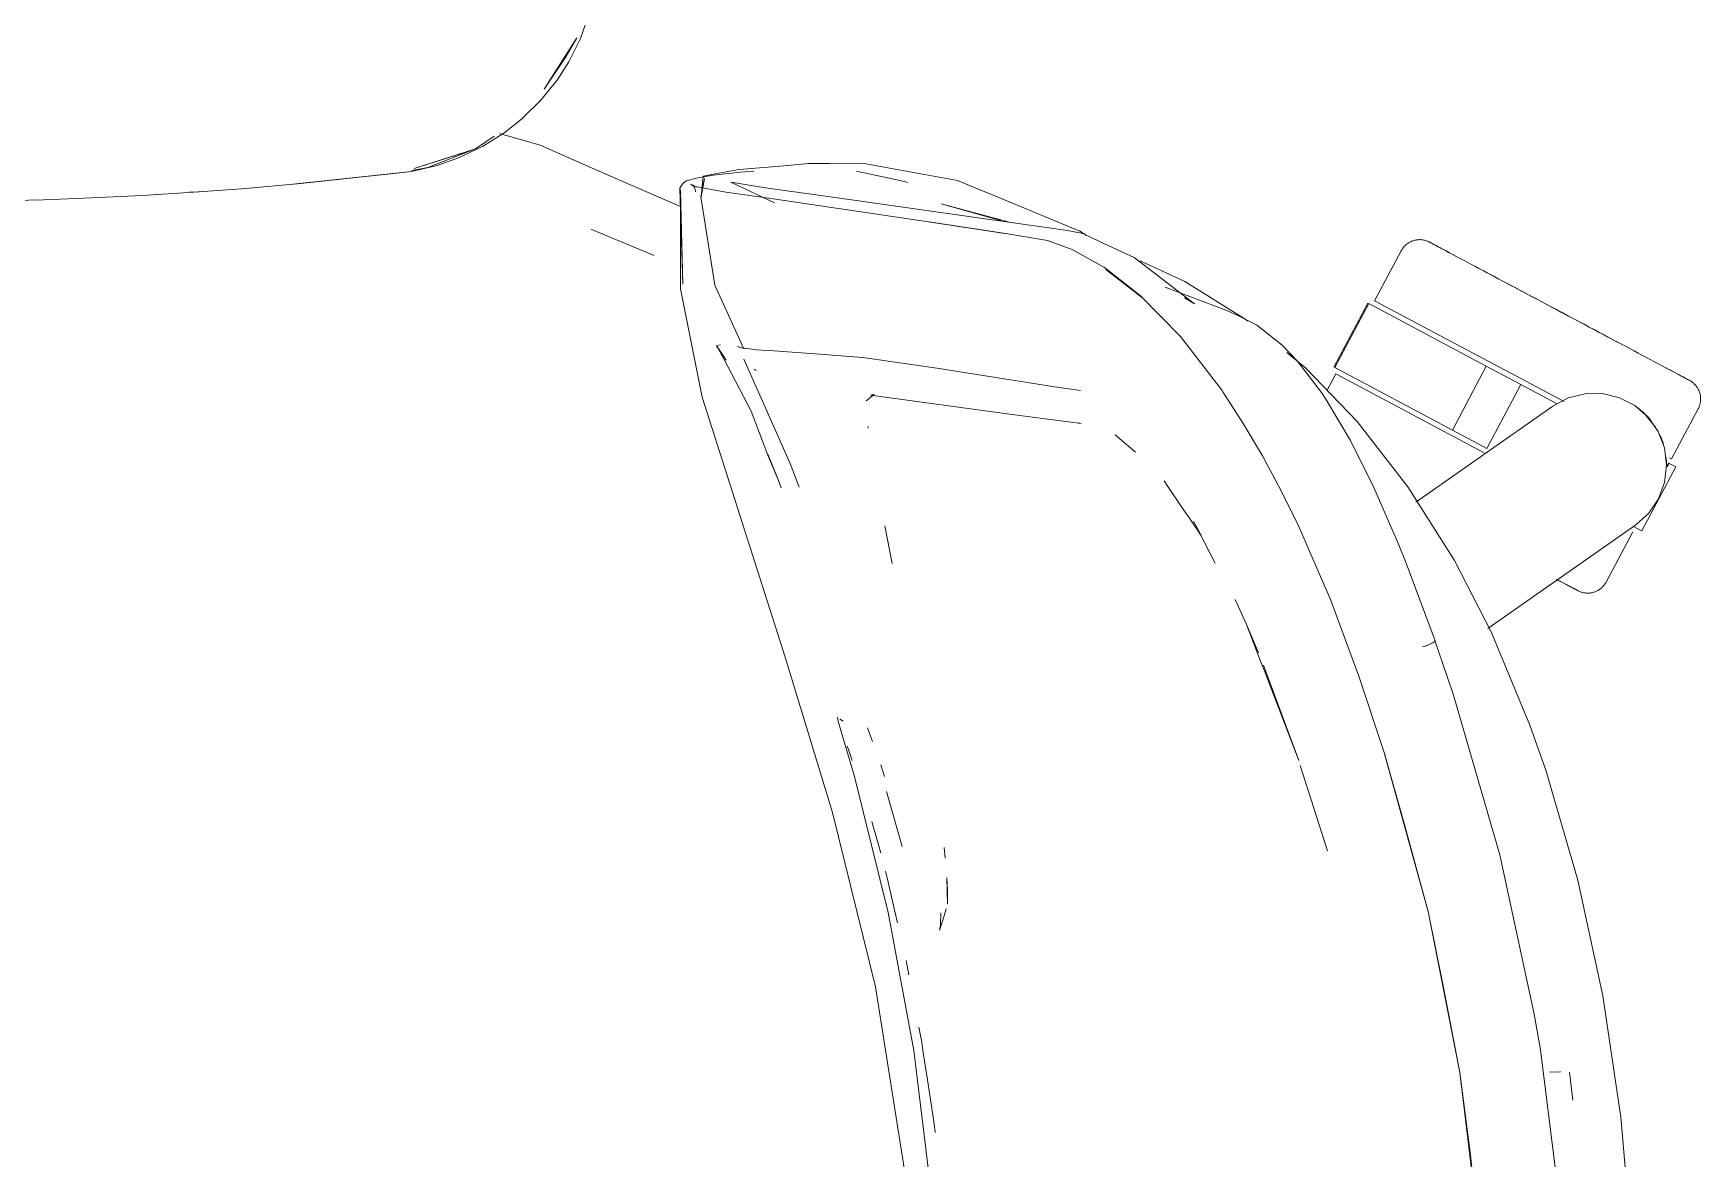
# Model space of a CAD drawing. Header units: millimetres. Extents: x 79795 to 317870, y -36033 to 97293.
# Drawn here: x 199150.3 to 199472.6, y 33599.4 to 33816.9 of the extents above; entities that cross this region are included whole.
import ezdxf

# ---------------------------------------------------------------- set-up
doc = ezdxf.new("R2010")
doc.units = ezdxf.units.MM
doc.header["$MEASUREMENT"] = 0
doc.layers.add('G-IMPT', color=8, linetype='CONTINUOUS', lineweight=9)
doc.layers.add('I-FURN', color=8, linetype='CONTINUOUS', lineweight=9)

msp = doc.modelspace()

# ---------------------------------------------------------------- linework, layer by layer
at = {"layer": 'G-IMPT'}
for p, q in [((199256.07, 33815.9), (199257.78, 33820.67)), ((199255.42, 33816), (199249.1, 33806.05)), ((199255.42, 33816), (199253.26, 33812.32)), ((199256.07, 33815.9), (199253.82, 33811.39)), ((199253.26, 33812.32), (199249.1, 33806.05)), ((199253.82, 33811.39), (199251.56, 33807.84)), ((199248.37, 33803.87), (199251.56, 33807.84)), ((199248.37, 33803.87), (199244.76, 33800.32)), ((199244.76, 33800.32), (199241.46, 33797.69)), ((199237.13, 33794.97), (199241.46, 33797.69)), ((199248.29, 33795.25), (199240.47, 33797.51)), ((199235.81, 33794.57), (199223.95, 33790.76)), ((199226.59, 33790.96), (199235.81, 33794.57)), ((199237.13, 33794.97), (199232.55, 33792.78)), ((199235.81, 33794.57), (199233.1, 33793.67)), ((199235.81, 33794.57), (199239.39, 33796.99)), ((199248.29, 33795.25), (199259.42, 33790.39)), ((199223.46, 33790.17), (199228.42, 33791.33)), ((199223.53, 33790.39), (199226.59, 33790.96)), ((199233.1, 33793.67), (199223.95, 33790.76)), ((199232.55, 33792.78), (199228.42, 33791.33)), ((199296.19, 33791.35), (199286.86, 33790.54)), ((199296.19, 33791.35), (199300.14, 33791.69)), ((199300.14, 33791.69), (199304.31, 33791.69)), ((199311.28, 33791.66), (199304.31, 33791.69)), ((199311.28, 33791.66), (199328.98, 33788.42)), ((199202.02, 33787.82), (199190.62, 33786.83)), ((199223.46, 33790.17), (199200.5, 33787.72)), ((199200.5, 33787.72), (199220.64, 33789.84)), ((199223.46, 33790.17), (199202.02, 33787.82)), ((199223.46, 33790.17), (199220.64, 33789.84)), ((199259.42, 33790.39), (199267.25, 33786.97)), ((199275.28, 33786.96), (199275.68, 33787.53)), ((199276.05, 33788.03), (199275.68, 33787.53)), ((199276.05, 33788.03), (199276.59, 33788.35)), ((199278.45, 33788.9), (199276.59, 33788.35)), ((199277.94, 33787.31), (199277.44, 33787.7)), ((199278.54, 33787.14), (199277.44, 33787.7)), ((199281.73, 33789.43), (199278.45, 33788.9)), ((199280.05, 33788.84), (199279.37, 33785.26)), ((199279.43, 33785.29), (199279.82, 33789.25)), ((199280.05, 33788.84), (199279.43, 33785.29)), ((199282.14, 33789.69), (199279.82, 33789.25)), ((199281.73, 33789.43), (199282.34, 33789.51)), ((199282.14, 33789.69), (199286.39, 33790.5)), ((199287.03, 33790.03), (199282.34, 33789.51)), ((199293.59, 33784.11), (199285.15, 33788.11)), ((199285.15, 33788.11), (199286.02, 33787.97)), ((199286.02, 33787.97), (199291.04, 33787.13)), ((199286.86, 33790.54), (199286.39, 33790.5)), ((199287.03, 33790.03), (199289.62, 33790.24)), ((199309.42, 33790.25), (199318.72, 33788.21)), ((199318.72, 33788.21), (199319.3, 33788.06)), ((199328.98, 33788.42), (199332.83, 33786.83)), ((199139.97, 33784.42), (199152.28, 33784.71)), ((199160.16, 33785.01), (199152.28, 33784.71)), ((199160.16, 33785.01), (199171.46, 33785.54)), ((199180.33, 33786.1), (199171.46, 33785.54)), ((199180.33, 33786.1), (199190.62, 33786.83)), ((199182.38, 33786.24), (199180.47, 33786.15)), ((199182.38, 33786.24), (199183.79, 33786.37)), ((199267.25, 33786.97), (199275.42, 33783.41)), ((199275.28, 33786.96), (199275.47, 33786.09)), ((199275.89, 33768.4), (199275.31, 33786.84)), ((199275.31, 33786.84), (199275.41, 33786.38)), ((199275.89, 33768.4), (199275.41, 33786.38)), ((199275.45, 33767.51), (199275.41, 33786.38)), ((199275.41, 33786.38), (199275.45, 33786.21)), ((199275.47, 33786.09), (199275.45, 33786.21)), ((199278.54, 33787.14), (199277.92, 33787.31)), ((199277.92, 33787.31), (199284.18, 33786.2)), ((199278.26, 33786.76), (199277.94, 33787.31)), ((199278.26, 33786.76), (199278.34, 33786.27)), ((199282.08, 33768.21), (199279.37, 33785.26)), ((199292.04, 33785.09), (199284.18, 33786.2)), ((199291.04, 33787.13), (199292.34, 33786.92)), ((199322.91, 33780.54), (199292.04, 33785.09)), ((199303, 33785.48), (199292.34, 33786.92)), ((199303, 33785.48), (199350.22, 33778.8)), ((199336.2, 33785.44), (199332.83, 33786.83)), ((199352.65, 33778.64), (199336.2, 33785.44)), ((199325.79, 33783.93), (199337.29, 33780.69)), ((199325.79, 33783.93), (199338.74, 33780.43)), ((199258.19, 33778.97), (199258.45, 33778.87)), ((199270.31, 33773.94), (199258.45, 33778.87)), ((199322.91, 33780.54), (199338.1, 33778.21)), ((199323.51, 33780.44), (199338.68, 33778.14)), ((199323.51, 33780.44), (199338.1, 33778.21)), ((199346.35, 33776.84), (199338.68, 33778.14)), ((199350.22, 33778.8), (199353.21, 33778.16)), ((199353.82, 33777.87), (199352.65, 33778.64)), ((199356.57, 33776.59), (199353.21, 33778.16)), ((199351.14, 33775.09), (199346.35, 33776.84)), ((199351.14, 33775.09), (199351.56, 33774.87)), ((199357.4, 33771.59), (199351.56, 33774.87)), ((199363.15, 33773.53), (199356.57, 33776.59)), ((199364.36, 33766.17), (199357.4, 33771.59)), ((199374.8, 33764.61), (199363.15, 33773.53)), ((199372.91, 33768.9), (199364.28, 33772.88)), ((199282.08, 33768.21), (199287.67, 33755.92)), ((199357.62, 33771.26), (199364.57, 33765.86)), ((199357.62, 33771.26), (199361, 33768.67)), ((199364.57, 33765.86), (199361, 33768.67)), ((199384.36, 33761.78), (199372.91, 33768.9)), ((199279.65, 33746.55), (199275.45, 33767.51)), ((199364.36, 33766.17), (199372.1, 33758.27)), ((199369.14, 33767.84), (199381.05, 33763.33)), ((199374.8, 33764.61), (199372.85, 33765.73)), ((199383.28, 33762.26), (199381.05, 33763.33)), ((199385.72, 33761.09), (199383.28, 33762.26)), ((199384.36, 33761.78), (199385.12, 33761.28)), ((199385.72, 33761.09), (199386.85, 33760.47)), ((199386.85, 33760.47), (199391.72, 33756.61)), ((199282.45, 33756.4), (199282.41, 33756.24)), ((199282.47, 33756.53), (199282.45, 33756.4)), ((199282.45, 33756.4), (199284.29, 33753.7)), ((199282.45, 33756.4), (199283.8, 33753.95)), ((199283.16, 33756.68), (199282.47, 33756.53)), ((199286.43, 33756.37), (199287.2, 33756.09)), ((199287.26, 33756.07), (199287.2, 33756.09)), ((199289.72, 33755.78), (199287.26, 33756.07)), ((199289.72, 33755.78), (199290.09, 33755.74)), ((199293.5, 33755.49), (199290.09, 33755.74)), ((199293.5, 33755.49), (199302.35, 33754.86)), ((199372.1, 33758.27), (199380.12, 33747.83)), ((199394.61, 33753.59), (199391.72, 33756.61)), ((199289.07, 33743.84), (199283.8, 33753.95)), ((199296.63, 33733.73), (199287.7, 33753.89)), ((199290.08, 33751.72), (199289.64, 33751.99)), ((199310.59, 33754.24), (199302.35, 33754.86)), ((199310.67, 33754.23), (199310.59, 33754.24)), ((199310.67, 33754.23), (199325.88, 33752.02)), ((199325.88, 33752.02), (199327.44, 33751.77)), ((199392.61, 33755.17), (199396.28, 33752.17)), ((199394.61, 33753.59), (199399.32, 33747.46)), ((199396.28, 33752.17), (199406.24, 33741.87)), ((199327.44, 33751.77), (199339.21, 33749.91)), ((199340.87, 33749.64), (199339.21, 33749.91)), ((199347.7, 33748.58), (199340.87, 33749.64)), ((199295.64, 33696.31), (199279.65, 33746.55)), ((199311.33, 33745.85), (199312.89, 33747.09)), ((199312.18, 33746.96), (199312.45, 33747.01)), ((199339.51, 33743.23), (199312.18, 33746.96)), ((199312.68, 33747.05), (199312.45, 33747.01)), ((199347.7, 33748.58), (199352.78, 33747.83)), ((199380.12, 33747.83), (199380.29, 33747.57)), ((199384.17, 33741.48), (199380.29, 33747.57)), ((199399.32, 33747.46), (199400.19, 33746.17)), ((199404.92, 33738.17), (199400.19, 33746.17)), ((199289.07, 33743.84), (199292.33, 33735.37)), ((199339.51, 33743.23), (199352.87, 33741.45)), ((199311.68, 33740.9), (199311.73, 33740.55)), ((199352.87, 33741.45), (199352.4, 33741.59)), ((199363.37, 33735.95), (199359.46, 33739.28)), ((199384.17, 33741.48), (199387.94, 33735.25)), ((199416.04, 33729.27), (199406.24, 33741.87)), ((199409.23, 33729.56), (199404.92, 33738.17)), ((199409.45, 33729.11), (199404.92, 33738.17)), ((199404.92, 33738.17), (199405.23, 33737.57)), ((199409.45, 33729.11), (199405.23, 33737.57)), ((199294.35, 33730.47), (199292.32, 33735.58)), ((199292.32, 33735.58), (199293.72, 33732.04)), ((199292.33, 33735.37), (199294.35, 33730.47)), ((199298.37, 33729.15), (199296.63, 33733.73)), ((199391.51, 33728.46), (199387.94, 33735.25)), ((199294.35, 33730.47), (199294.9, 33729.06)), ((199369.64, 33729.31), (199368.89, 33730.42)), ((199409.23, 33729.56), (199409.45, 33729.11)), ((199373.14, 33724.18), (199369.64, 33729.31)), ((199391.51, 33728.46), (199394.89, 33721.73)), ((199409.45, 33729.11), (199414.22, 33718.16)), ((199416.04, 33729.27), (199425.02, 33714.98)), ((199373.53, 33723.6), (199373.14, 33724.18)), ((199376.09, 33719.85), (199373.53, 33723.6)), ((199316.36, 33714.42), (199314.95, 33721.68)), ((199376.09, 33719.85), (199374.59, 33722.62)), ((199378.77, 33714.52), (199374.59, 33722.62)), ((199401.07, 33707.5), (199394.89, 33721.73)), ((199414.22, 33718.16), (199415.7, 33714.48)), ((199415.7, 33714.48), (199421.27, 33699.51)), ((199425.02, 33714.98), (199432.11, 33701.2)), ((199382.65, 33707.47), (199384.84, 33702.63)), ((199401.07, 33707.5), (199406.53, 33692.63)), ((199384.84, 33702.63), (199387.15, 33697.18)), ((199384.84, 33702.63), (199387.56, 33695.54)), ((199439.63, 33683.22), (199432.11, 33701.2)), ((199420, 33698.73), (199418.95, 33698.31)), ((199418.95, 33698.31), (199419.54, 33698.53)), ((199420, 33698.73), (199419.54, 33698.53)), ((199420, 33698.73), (199420.83, 33699.11)), ((199420, 33698.73), (199420.65, 33699.01)), ((199420.65, 33699.01), (199420.83, 33699.11)), ((199421.24, 33699.38), (199420.83, 33699.11)), ((199420.83, 33699.11), (199421.23, 33699.34)), ((199421.24, 33699.38), (199421.23, 33699.52)), ((199421.23, 33699.52), (199423.64, 33692.58)), ((199421.24, 33699.38), (199421.23, 33699.34)), ((199421.27, 33699.51), (199421.24, 33699.38)), ((199295.64, 33696.31), (199304.82, 33666.34)), ((199388.23, 33693.82), (199387.56, 33695.54)), ((199394.94, 33676.37), (199388.12, 33694.78)), ((199394.94, 33676.37), (199388.23, 33693.82)), ((199411.54, 33677.71), (199406.53, 33692.63)), ((199424.84, 33688.98), (199423.64, 33692.58)), ((199433.78, 33658.15), (199424.84, 33688.98)), ((199305.87, 33684.75), (199305.78, 33684.51)), ((199305.78, 33684.51), (199305.84, 33684.28)), ((199306.87, 33683.97), (199306.26, 33684.36)), ((199305.84, 33684.28), (199305.91, 33683.99)), ((199305.91, 33683.99), (199305.98, 33683.72)), ((199309.05, 33673.29), (199305.98, 33683.72)), ((199306.87, 33683.97), (199306.66, 33684.12)), ((199312.18, 33681.04), (199311.56, 33682.7)), ((199442.7, 33674.49), (199439.63, 33683.22)), ((199307.89, 33678.49), (199307.65, 33679.15)), ((199307.89, 33678.49), (199308.63, 33676.39)), ((199312.18, 33681.04), (199312.55, 33680.03)), ((199314.89, 33673.28), (199314.17, 33675.5)), ((199400.47, 33658.9), (199395.22, 33675.38)), ((199415.27, 33664.46), (199411.49, 33677.62)), ((199419.92, 33647.21), (199411.49, 33677.62)), ((199419.92, 33647.21), (199411.54, 33677.71)), ((199315.6, 33646.97), (199309.05, 33673.29)), ((199442.7, 33674.49), (199448.88, 33653.25)), ((199315.28, 33670.37), (199318.26, 33659.72)), ((199313.14, 33632.65), (199304.82, 33666.34)), ((199312.63, 33663.86), (199312.43, 33664.55)), ((199313.75, 33659.87), (199312.63, 33663.86)), ((199400.47, 33658.9), (199399.39, 33662.33)), ((199415.27, 33664.46), (199419.92, 33647.21)), ((199313.75, 33659.87), (199314.07, 33658.73)), ((199314.07, 33658.73), (199314.11, 33658.55)), ((199326.62, 33657.47), (199326.41, 33659.57)), ((199433.78, 33658.15), (199440.45, 33627.36)), ((199315.37, 33653.71), (199315.03, 33655)), ((199315.37, 33653.71), (199316.92, 33646.96)), ((199327.03, 33648.62), (199326.94, 33653.68)), ((199326.94, 33653.68), (199327.02, 33651.4)), ((199448.88, 33653.25), (199453.69, 33630.88)), ((199327.03, 33648.62), (199327.02, 33651.4)), ((199315.6, 33646.97), (199320.53, 33620.3)), ((199317.37, 33644.98), (199316.92, 33646.96)), ((199325.7, 33644.61), (199325.73, 33646.92)), ((199325.74, 33646.78), (199325.73, 33646.92)), ((199326.17, 33645.51), (199326.77, 33647.67)), ((199419.92, 33647.21), (199426.1, 33616.08)), ((199419.92, 33647.21), (199423, 33632.19)), ((199419.92, 33647.21), (199426.09, 33616.16)), ((199325.48, 33643.57), (199326.17, 33645.51)), ((199325.7, 33644.61), (199325.48, 33643.57)), ((199319.57, 33634.93), (199319.04, 33637.75)), ((199313.14, 33632.65), (199319.13, 33594.74)), ((199426.1, 33616.08), (199423, 33632.19)), ((199453.69, 33630.88), (199457.18, 33607.47)), ((199441.63, 33620.44), (199440.45, 33627.36)), ((199321.5, 33624.83), (199322.05, 33621.93)), ((199320.53, 33620.3), (199323.83, 33593.38)), ((199322.3, 33620.3), (199322.05, 33621.93)), ((199323.15, 33614.68), (199322.3, 33620.3)), ((199445.44, 33590.27), (199441.63, 33620.44)), ((199323.15, 33614.68), (199324.44, 33606.15)), ((199429.92, 33584.57), (199426.09, 33616.16)), ((199429.88, 33584.53), (199426.1, 33616.08)), ((199426.1, 33616.08), (199428.04, 33600.61)), ((199443.43, 33616.12), (199445.52, 33616.2)), ((199445.52, 33616.2), (199445.41, 33616.2)), ((199447.28, 33616.17), (199447.93, 33610.75)), ((199457.18, 33607.47), (199459.44, 33581.89)), ((199324.44, 33606.15), (199324.63, 33604.49)), ((199429.88, 33584.53), (199428.04, 33600.61))]:
    msp.add_line(p, q, dxfattribs=at)
at = {"layer": 'I-FURN'}
for p, q in [((199414.75, 33774.86), (199409.6, 33765.17)), ((199414.75, 33774.86), (199414.83, 33775)), ((199414.83, 33775), (199414.92, 33775.14)), ((199414.92, 33775.14), (199415.01, 33775.27)), ((199415.01, 33775.27), (199415.1, 33775.4)), ((199415.1, 33775.4), (199415.2, 33775.53)), ((199415.2, 33775.53), (199415.31, 33775.65)), ((199415.31, 33775.65), (199415.42, 33775.77)), ((199415.42, 33775.77), (199415.53, 33775.88)), ((199415.53, 33775.88), (199415.65, 33775.99)), ((199415.65, 33775.99), (199415.77, 33776.1)), ((199415.77, 33776.1), (199415.9, 33776.2)), ((199415.9, 33776.2), (199416.03, 33776.29)), ((199416.03, 33776.29), (199416.17, 33776.38)), ((199416.17, 33776.38), (199416.3, 33776.46)), ((199416.3, 33776.46), (199416.44, 33776.54)), ((199416.44, 33776.54), (199416.59, 33776.61)), ((199416.59, 33776.61), (199416.74, 33776.68)), ((199416.74, 33776.68), (199416.89, 33776.74)), ((199416.89, 33776.74), (199417.04, 33776.79)), ((199417.04, 33776.79), (199417.19, 33776.84)), ((199417.19, 33776.84), (199417.35, 33776.88)), ((199417.35, 33776.88), (199417.5, 33776.92)), ((199417.5, 33776.92), (199417.66, 33776.95)), ((199417.66, 33776.95), (199417.82, 33776.97)), ((199417.82, 33776.97), (199417.98, 33776.98)), ((199417.98, 33776.98), (199418.14, 33776.99)), ((199418.14, 33776.99), (199418.3, 33777)), ((199418.3, 33777), (199418.47, 33777)), ((199418.47, 33777), (199418.63, 33776.99)), ((199418.63, 33776.99), (199418.79, 33776.97)), ((199418.79, 33776.97), (199418.95, 33776.95)), ((199418.95, 33776.95), (199419.11, 33776.92)), ((199419.11, 33776.92), (199419.26, 33776.88)), ((199419.26, 33776.88), (199419.42, 33776.84)), ((199419.42, 33776.84), (199419.57, 33776.8)), ((199419.57, 33776.8), (199419.73, 33776.74)), ((199419.73, 33776.74), (199419.87, 33776.68)), ((199419.87, 33776.68), (199420.02, 33776.62)), ((199420.02, 33776.62), (199420.17, 33776.55)), ((199420.17, 33776.55), (199420.21, 33776.53)), ((199420.21, 33776.53), (199420.23, 33776.52)), ((199420.21, 33776.52), (199420.21, 33776.53)), ((199420.25, 33776.5), (199420.21, 33776.52)), ((199420.23, 33776.52), (199420.29, 33776.48)), ((199420.34, 33776.46), (199420.25, 33776.5)), ((199420.29, 33776.48), (199420.39, 33776.43)), ((199420.46, 33776.39), (199420.34, 33776.46)), ((199420.39, 33776.43), (199420.53, 33776.36)), ((199420.62, 33776.31), (199420.46, 33776.39)), ((199420.53, 33776.36), (199420.71, 33776.26)), ((199420.82, 33776.2), (199420.62, 33776.31)), ((199420.71, 33776.26), (199420.93, 33776.14)), ((199421.06, 33776.07), (199420.82, 33776.2)), ((199420.93, 33776.14), (199421.18, 33776.01)), ((199421.34, 33775.92), (199421.06, 33776.07)), ((199421.18, 33776.01), (199421.48, 33775.85)), ((199421.66, 33775.75), (199421.34, 33775.92)), ((199421.48, 33775.85), (199421.82, 33775.67)), ((199422.01, 33775.57), (199421.66, 33775.75)), ((199421.82, 33775.67), (199422.19, 33775.47)), ((199422.41, 33775.36), (199422.01, 33775.57)), ((199422.19, 33775.47), (199422.6, 33775.25)), ((199422.84, 33775.13), (199422.41, 33775.36)), ((199422.6, 33775.25), (199423.05, 33775.02)), ((199423.3, 33774.88), (199422.84, 33775.13)), ((199423.05, 33775.02), (199423.53, 33774.76)), ((199423.8, 33774.61), (199423.3, 33774.88)), ((199423.53, 33774.76), (199424.05, 33774.48)), ((199424.34, 33774.33), (199423.8, 33774.61)), ((199424.05, 33774.48), (199424.6, 33774.19)), ((199424.91, 33774.03), (199424.34, 33774.33)), ((199424.6, 33774.19), (199425.18, 33773.88)), ((199425.51, 33773.71), (199424.91, 33774.03)), ((199426.14, 33773.37), (199425.51, 33773.71)), ((199426.81, 33773.02), (199426.14, 33773.37)), ((199427.5, 33772.65), (199426.81, 33773.02)), ((199428.22, 33772.26), (199427.5, 33772.65)), ((199428.97, 33771.86), (199428.22, 33772.26)), ((199429.75, 33771.45), (199428.97, 33771.86)), ((199430.55, 33771.03), (199429.75, 33771.45)), ((199431.37, 33770.59), (199430.55, 33771.03)), ((199430.93, 33770.83), (199431.76, 33770.38)), ((199432.22, 33770.14), (199431.37, 33770.59)), ((199431.76, 33770.38), (199432.62, 33769.93)), ((199433.09, 33769.68), (199432.22, 33770.14)), ((199432.62, 33769.93), (199433.49, 33769.46)), ((199433.98, 33769.2), (199433.09, 33769.68)), ((199433.49, 33769.46), (199434.39, 33768.98)), ((199434.88, 33768.72), (199433.98, 33769.2)), ((199434.39, 33768.98), (199435.3, 33768.5)), ((199435.8, 33768.23), (199434.88, 33768.72)), ((199435.3, 33768.5), (199436.23, 33768)), ((199436.74, 33767.73), (199435.8, 33768.23)), ((199446.21, 33745.71), (199409.6, 33765.17)), ((199436.23, 33768), (199437.18, 33767.5)), ((199437.69, 33767.23), (199436.74, 33767.73)), ((199437.18, 33767.5), (199438.14, 33766.99)), ((199438.66, 33766.72), (199437.69, 33767.23)), ((199438.14, 33766.99), (199439.1, 33766.48)), ((199439.63, 33766.2), (199438.66, 33766.72)), ((199439.1, 33766.48), (199440.08, 33765.96)), ((199440.61, 33765.67), (199439.63, 33766.2)), ((199440.08, 33765.96), (199441.07, 33765.43)), ((199441.61, 33765.15), (199440.61, 33765.67)), ((199441.07, 33765.43), (199442.06, 33764.9)), ((199442.6, 33764.62), (199441.61, 33765.15)), ((199442.06, 33764.9), (199443.06, 33764.37)), ((199408.31, 33764.73), (199401.74, 33752.37)), ((199401.91, 33752.28), (199408.48, 33764.64)), ((199408.48, 33764.64), (199431.19, 33752.56)), ((199443.6, 33764.09), (199442.6, 33764.62)), ((199443.06, 33764.37), (199444.07, 33763.84)), ((199444.61, 33763.55), (199443.6, 33764.09)), ((199444.07, 33763.84), (199445.07, 33763.31)), ((199445.61, 33763.02), (199444.61, 33763.55)), ((199445.07, 33763.31), (199446.08, 33762.77)), ((199446.62, 33762.48), (199445.61, 33763.02)), ((199446.08, 33762.77), (199447.08, 33762.24)), ((199447.62, 33761.95), (199446.62, 33762.48)), ((199447.08, 33762.24), (199448.08, 33761.7)), ((199448.62, 33761.42), (199447.62, 33761.95)), ((199448.08, 33761.7), (199449.08, 33761.17)), ((199449.62, 33760.89), (199448.62, 33761.42)), ((199449.08, 33761.17), (199450.07, 33760.65)), ((199450.6, 33760.36), (199449.62, 33760.89)), ((199450.07, 33760.65), (199451.05, 33760.12)), ((199451.58, 33759.84), (199450.6, 33760.36)), ((199451.05, 33760.12), (199452.03, 33759.61)), ((199452.55, 33759.33), (199451.58, 33759.84)), ((199452.03, 33759.61), (199452.99, 33759.09)), ((199453.51, 33758.82), (199452.55, 33759.33)), ((199452.99, 33759.09), (199453.94, 33758.59)), ((199454.45, 33758.32), (199453.51, 33758.82)), ((199453.94, 33758.59), (199454.88, 33758.09)), ((199455.38, 33757.82), (199454.45, 33758.32)), ((199454.88, 33758.09), (199455.8, 33757.6)), ((199456.29, 33757.34), (199455.38, 33757.82)), ((199455.8, 33757.6), (199456.71, 33757.12)), ((199457.19, 33756.86), (199456.29, 33757.34)), ((199458.07, 33756.39), (199457.19, 33756.86)), ((199458.92, 33755.94), (199458.07, 33756.39)), ((199459.76, 33755.5), (199458.92, 33755.94)), ((199460.57, 33755.06), (199459.76, 33755.5)), ((199424.62, 33740.2), (199401.91, 33752.28)), ((199424.62, 33740.2), (199431.19, 33752.56)), ((199431.19, 33752.56), (199437.83, 33749.03)), ((199461.36, 33754.64), (199460.57, 33755.06)), ((199462.12, 33754.24), (199461.36, 33754.64)), ((199462.86, 33753.85), (199462.12, 33754.24)), ((199463.56, 33753.47), (199462.86, 33753.85)), ((199464.24, 33753.11), (199463.56, 33753.47)), ((199464.89, 33752.77), (199464.24, 33753.11)), ((199465.51, 33752.44), (199464.89, 33752.77)), ((199466.09, 33752.13), (199465.51, 33752.44)), ((199465.78, 33752.3), (199466.35, 33751.99)), ((199466.64, 33751.84), (199466.09, 33752.13)), ((199466.35, 33751.99), (199466.88, 33751.71)), ((199402.09, 33751.05), (199400.42, 33747.89)), ((199430.79, 33735.79), (199402.09, 33751.05)), ((199431.26, 33736.67), (199437.83, 33749.03)), ((199437.83, 33749.03), (199444.89, 33745.28)), ((199467.16, 33751.56), (199466.64, 33751.84)), ((199466.88, 33751.71), (199467.38, 33751.44)), ((199467.64, 33751.31), (199467.16, 33751.56)), ((199467.38, 33751.44), (199467.85, 33751.19)), ((199468.09, 33751.07), (199467.64, 33751.31)), ((199467.85, 33751.19), (199468.28, 33750.97)), ((199468.5, 33750.85), (199468.09, 33751.07)), ((199468.28, 33750.97), (199468.67, 33750.76)), ((199468.87, 33750.65), (199468.5, 33750.85)), ((199468.67, 33750.76), (199469.03, 33750.57)), ((199469.2, 33750.47), (199468.87, 33750.65)), ((199469.03, 33750.57), (199469.35, 33750.4)), ((199469.5, 33750.32), (199469.2, 33750.47)), ((199469.35, 33750.4), (199469.62, 33750.25)), ((199469.76, 33750.18), (199469.5, 33750.32)), ((199469.62, 33750.25), (199469.87, 33750.12)), ((199469.98, 33750.06), (199469.76, 33750.18)), ((199469.87, 33750.12), (199470.07, 33750.01)), ((199470.16, 33749.97), (199469.98, 33750.06)), ((199470.07, 33750.01), (199470.23, 33749.93)), ((199470.3, 33749.89), (199470.16, 33749.97)), ((199470.23, 33749.93), (199470.35, 33749.86)), ((199470.4, 33749.84), (199470.3, 33749.89)), ((199470.35, 33749.86), (199470.43, 33749.82)), ((199470.46, 33749.81), (199470.4, 33749.84)), ((199470.43, 33749.82), (199470.47, 33749.8)), ((199470.48, 33749.8), (199470.46, 33749.81)), ((199470.47, 33749.8), (199470.48, 33749.8)), ((199470.48, 33749.8), (199470.62, 33749.72)), ((199470.62, 33749.72), (199470.76, 33749.63)), ((199470.76, 33749.63), (199470.89, 33749.54)), ((199470.89, 33749.54), (199471.02, 33749.45)), ((199471.02, 33749.45), (199471.15, 33749.35)), ((199471.15, 33749.35), (199471.27, 33749.24)), ((199471.27, 33749.24), (199471.39, 33749.13)), ((199471.39, 33749.13), (199471.5, 33749.02)), ((199471.5, 33749.02), (199471.61, 33748.9)), ((199471.61, 33748.9), (199471.72, 33748.78)), ((199471.72, 33748.78), (199471.82, 33748.65)), ((199444.02, 33744.82), (199447, 33746.41)), ((199447, 33746.41), (199450.27, 33747.24)), ((199450.27, 33747.24), (199453.64, 33747.26)), ((199453.64, 33747.26), (199456.92, 33746.47)), ((199456.92, 33746.47), (199459.92, 33744.93)), ((199471.82, 33748.65), (199471.91, 33748.52)), ((199471.91, 33748.52), (199472, 33748.38)), ((199472, 33748.38), (199472.08, 33748.25)), ((199472.08, 33748.25), (199472.16, 33748.11)), ((199472.16, 33748.11), (199472.23, 33747.96)), ((199472.23, 33747.96), (199472.3, 33747.81)), ((199472.3, 33747.81), (199472.36, 33747.66)), ((199472.36, 33747.66), (199472.41, 33747.51)), ((199472.41, 33747.51), (199472.46, 33747.36)), ((199472.46, 33747.36), (199472.5, 33747.2)), ((199472.5, 33747.2), (199472.54, 33747.05)), ((199472.54, 33747.05), (199472.57, 33746.89)), ((199472.57, 33745.6), (199472.54, 33745.44)), ((199472.57, 33746.89), (199472.59, 33746.73)), ((199472.59, 33745.76), (199472.57, 33745.6)), ((199472.59, 33746.73), (199472.6, 33746.57)), ((199472.61, 33745.92), (199472.59, 33745.76)), ((199472.6, 33746.57), (199472.61, 33746.41)), ((199472.61, 33746.41), (199472.62, 33746.25)), ((199472.62, 33746.08), (199472.61, 33745.92)), ((199472.62, 33746.25), (199472.62, 33746.08)), ((199417.59, 33726.31), (199444.02, 33744.82)), ((199459.92, 33744.93), (199462.46, 33742.71)), ((199461.62, 33743.57), (199460.2, 33744.72)), ((199463.92, 33740.78), (199461.62, 33743.57)), ((199462.46, 33742.71), (199464.4, 33739.94)), ((199467, 33734.66), (199472.15, 33744.34)), ((199472.17, 33744.38), (199472.15, 33744.34)), ((199472.24, 33744.53), (199472.17, 33744.38)), ((199472.3, 33744.67), (199472.24, 33744.53)), ((199472.36, 33744.82), (199472.3, 33744.67)), ((199472.42, 33744.98), (199472.36, 33744.82)), ((199472.46, 33745.13), (199472.42, 33744.98)), ((199472.5, 33745.29), (199472.46, 33745.13)), ((199472.54, 33745.44), (199472.5, 33745.29)), ((199431.26, 33736.67), (199424.62, 33740.2)), ((199464.4, 33739.94), (199465.61, 33736.8)), ((199465.61, 33736.8), (199466.04, 33733.45)), ((199461.23, 33720.73), (199467.81, 33733.1)), ((199466.04, 33733.45), (199465.66, 33730.1)), ((199466.41, 33733.84), (199466.01, 33733.09)), ((199466.12, 33733.09), (199466.5, 33733.79)), ((199466.5, 33733.79), (199466.41, 33733.84)), ((199466.41, 33733.84), (199467.81, 33733.1)), ((199467, 33734.66), (199466.62, 33734.86)), ((199465.66, 33730.1), (199464.48, 33726.94)), ((199464.48, 33726.94), (199462.59, 33724.15)), ((199462.59, 33724.15), (199460.08, 33721.89)), ((199460.08, 33721.89), (199431.49, 33701.87)), ((199454.33, 33710.85), (199459.48, 33720.53)), ((199461.23, 33720.73), (199459.84, 33721.48)), ((199459.84, 33721.48), (199459.93, 33721.43)), ((199444.75, 33711.38), (199445.29, 33711.09)), ((199445.56, 33710.95), (199445.04, 33711.22)), ((199445.29, 33711.09), (199445.79, 33710.83)), ((199446.04, 33710.69), (199445.56, 33710.95)), ((199445.79, 33710.83), (199446.25, 33710.58)), ((199446.49, 33710.45), (199446.04, 33710.69)), ((199446.25, 33710.58), (199446.68, 33710.35)), ((199446.9, 33710.23), (199446.49, 33710.45)), ((199446.68, 33710.35), (199447.08, 33710.14)), ((199447.27, 33710.04), (199446.9, 33710.23)), ((199447.08, 33710.14), (199447.43, 33709.95)), ((199453.89, 33710.18), (199453.78, 33710.05)), ((199453.99, 33710.3), (199453.89, 33710.18)), ((199454.08, 33710.43), (199453.99, 33710.3)), ((199454.17, 33710.57), (199454.08, 33710.43)), ((199454.26, 33710.71), (199454.17, 33710.57)), ((199454.33, 33710.85), (199454.26, 33710.71)), ((199447.61, 33709.86), (199447.27, 33710.04)), ((199447.43, 33709.95), (199447.75, 33709.78)), ((199447.91, 33709.7), (199447.61, 33709.86)), ((199447.75, 33709.78), (199448.03, 33709.63)), ((199448.16, 33709.56), (199447.91, 33709.7)), ((199448.03, 33709.63), (199448.27, 33709.51)), ((199448.38, 33709.45), (199448.16, 33709.56)), ((199448.27, 33709.51), (199448.47, 33709.4)), ((199448.56, 33709.35), (199448.38, 33709.45)), ((199448.47, 33709.4), (199448.63, 33709.31)), ((199448.7, 33709.28), (199448.56, 33709.35)), ((199448.63, 33709.31), (199448.75, 33709.25)), ((199448.8, 33709.22), (199448.7, 33709.28)), ((199448.75, 33709.25), (199448.84, 33709.2)), ((199448.86, 33709.19), (199448.8, 33709.22)), ((199448.84, 33709.2), (199448.88, 33709.18)), ((199448.88, 33709.18), (199448.86, 33709.19)), ((199448.92, 33709.16), (199448.88, 33709.18)), ((199448.88, 33709.18), (199448.88, 33709.18)), ((199449.07, 33709.09), (199448.92, 33709.16)), ((199449.21, 33709.02), (199449.07, 33709.09)), ((199449.36, 33708.96), (199449.21, 33709.02)), ((199449.52, 33708.91), (199449.36, 33708.96)), ((199449.67, 33708.86), (199449.52, 33708.91)), ((199449.83, 33708.82), (199449.67, 33708.86)), ((199449.98, 33708.79), (199449.83, 33708.82)), ((199450.14, 33708.76), (199449.98, 33708.79)), ((199450.3, 33708.74), (199450.14, 33708.76)), ((199450.46, 33708.72), (199450.3, 33708.74)), ((199450.62, 33708.71), (199450.46, 33708.72)), ((199450.78, 33708.71), (199450.62, 33708.71)), ((199450.95, 33708.71), (199450.78, 33708.71)), ((199451.11, 33708.72), (199450.95, 33708.71)), ((199451.27, 33708.74), (199451.11, 33708.72)), ((199451.43, 33708.76), (199451.27, 33708.74)), ((199451.59, 33708.79), (199451.43, 33708.76)), ((199451.74, 33708.83), (199451.59, 33708.79)), ((199451.9, 33708.87), (199451.74, 33708.83)), ((199452.05, 33708.92), (199451.9, 33708.87)), ((199452.2, 33708.97), (199452.05, 33708.92)), ((199452.35, 33709.03), (199452.2, 33708.97)), ((199452.5, 33709.1), (199452.35, 33709.03)), ((199452.64, 33709.17), (199452.5, 33709.1)), ((199452.79, 33709.24), (199452.64, 33709.17)), ((199452.92, 33709.33), (199452.79, 33709.24)), ((199453.06, 33709.42), (199452.92, 33709.33)), ((199453.19, 33709.51), (199453.06, 33709.42)), ((199453.32, 33709.61), (199453.19, 33709.51)), ((199453.44, 33709.71), (199453.32, 33709.61)), ((199453.56, 33709.82), (199453.44, 33709.71)), ((199453.67, 33709.94), (199453.56, 33709.82)), ((199453.78, 33710.05), (199453.67, 33709.94))]:
    msp.add_line(p, q, dxfattribs=at)
msp.add_open_spline([(199461.98, 33743.23), (199462.38, 33742.82), (199462.74, 33742.41), (199463.07, 33741.99)], degree=3, dxfattribs=at)
for points, knots in [([(199464.68, 33739.39), (199464.76, 33739.23), (199465.05, 33738.59), (199465.27, 33737.97), (199465.41, 33737.5)], [-0.5319761, -0.5319761, -0.5319761, -0.5319761, -0.5, -0.4, -0.4, -0.4, -0.4]), ([(199465.94, 33734.89), (199465.98, 33734.52), (199466.02, 33733.85), (199466.02, 33733.32), (199466.01, 33733.08)], [-0.2, -0.2, -0.2, -0.2, -0.1, -0.0004065, -0.0004065, -0.0004065, -0.0004065])]:
    msp.add_open_spline(points, degree=3, knots=knots, dxfattribs=at)

doc.saveas('drawing.dxf')
